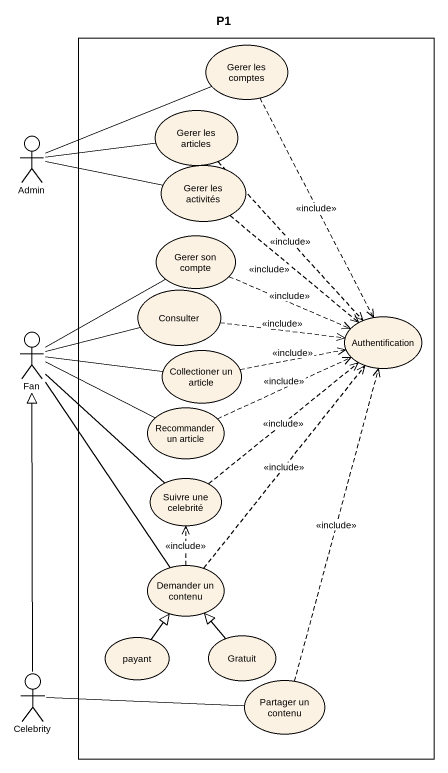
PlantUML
@startuml
title P1
rectangle " " as rectangle1 {
  usecase "Gerer les comptes" as Gerer_les_comptes
  usecase "Gerer les articles" as Gerer_les_articles
  usecase "Gerer les activités" as Gerer_les_activités
  usecase "Gerer son compte" as Gerer_son_compte
  usecase Consulter
  usecase Authentification
  usecase "Collectioner un article" as Collectioner_un_article
  usecase "Recommander un article" as Recommander_un_article
  usecase "Suivre une celebrité" as Suivre_une_celebrité
  usecase "Demander un contenu" as Demander_un_contenu
  usecase payant
  usecase Gratuit
  usecase "Partager un contenu" as Partager_un_contenu
}
actor Admin
actor Fan
actor Celebrity
Gerer_les_comptes ..> Authentification : <<include>>
Gerer_les_articles ..> Authentification : <<include>>
Admin -right- Gerer_les_comptes
Admin -right- Gerer_les_articles
Admin -right- Gerer_les_activités
Gerer_les_activités ..> Authentification : <<include>>
Gerer_son_compte .right.> Authentification : <<include>>
Consulter .right.> Authentification : <<include>>
Fan -up- Gerer_son_compte
Fan -right- Consulter
Fan -right- Collectioner_un_article
Fan -right- Recommander_un_article
Fan -- Suivre_une_celebrité
Fan -- Demander_un_contenu
Collectioner_un_article .right.> Authentification : <<include>>
Recommander_un_article .right.> Authentification : <<include>>
Suivre_une_celebrité .up.> Authentification : <<include>>
Demander_un_contenu .up.> Authentification : <<include>>
Demander_un_contenu .up.> Suivre_une_celebrité : <<include>>
payant -up-|> Demander_un_contenu
Gratuit -up-|> Demander_un_contenu
Celebrity -up-|> Fan
Celebrity -right- Partager_un_contenu
Partager_un_contenu .up.> Authentification : <<include>>
@enduml
